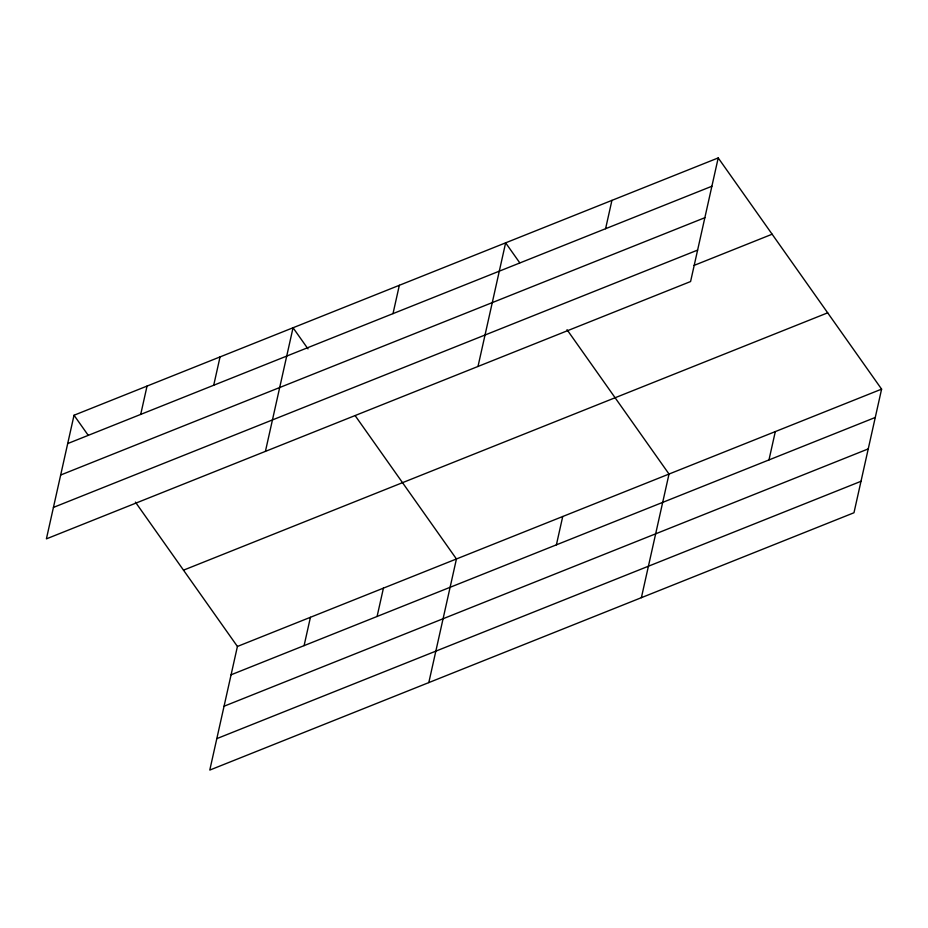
<?xml version="1.0" encoding="UTF-8"?>
<svg xmlns="http://www.w3.org/2000/svg" width="928" height="928" viewBox="0 0 928 928"><rect width="100%" height="100%" fill="white"/><g stroke="black" fill="none" stroke-linecap="round" stroke-linejoin="round"><path stroke-width="1.39" d="M74.031 415.245L46.4 538.866L690.583 281.544L718.214 157.922L74.031 415.245L88.137 435.197M140.708 414.41L147.042 386.083M213.718 385.248L220.052 356.92M265.42 451.379L293.051 327.758L307.992 348.882M135.407 502.106L237.417 646.456L209.786 770.078L853.969 512.755L881.6 389.134L718.214 157.922M304.094 645.621L310.428 617.294M393.008 313.629L399.342 285.29M377.093 616.459L383.426 588.132M478.001 366.456L505.632 242.834L519.738 262.798M428.806 682.59L456.437 558.969L355.262 415.79M605.59 228.706L611.923 200.378M556.394 544.84L562.728 516.513M641.387 597.667L669.018 474.046L567.02 329.695M768.976 459.917L775.309 431.59M67.698 443.572L711.88 186.25M60.668 475.02L704.851 217.697M53.43 507.419L697.612 250.096M694.098 265.396L772.131 234.216M183.5 570.163L827.683 312.829M237.417 646.456L881.6 389.134M231.084 674.795L875.266 417.461M224.054 706.231L868.237 448.908M216.816 738.63L860.998 481.307"/></g></svg>
